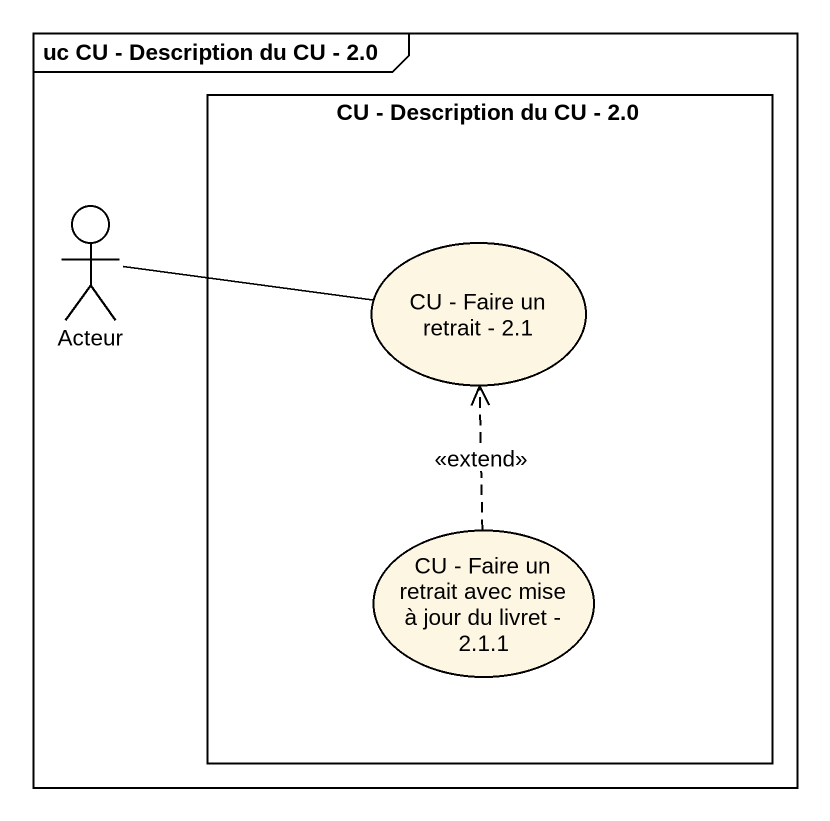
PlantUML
@startuml
mainframe uc CU - Description du CU - 2.0
rectangle "CU - Description du CU - 2.0" as CU_Description_du_CU_2_0 {
  usecase "CU - Faire un retrait - 2.1" as CU_Faire_un_retrait_2_1
  usecase "CU - Faire un retrait avec mise à jour du livret - 2.1.1" as CU_Faire_un_retrait_avec
}
actor Acteur
Acteur -right- CU_Faire_un_retrait_2_1
CU_Faire_un_retrait_avec .up.> CU_Faire_un_retrait_2_1 : <<extend>>
@enduml
